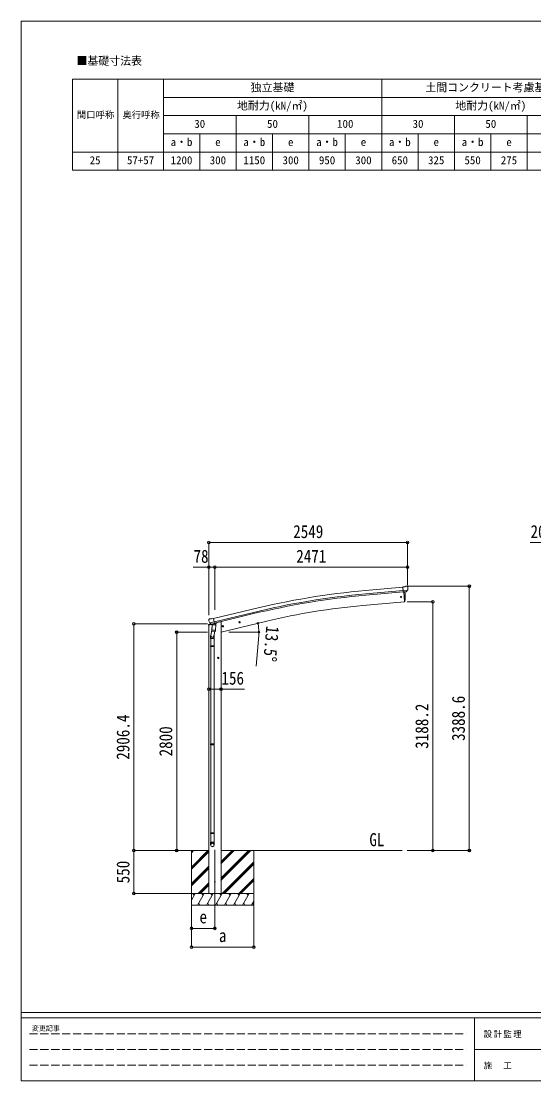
# Model space of a CAD drawing. Units: millimetres at full size, with parts at other scales. Extents: x -9783 to 9892, y -6828 to 6752.
# Drawn here: x -9783 to -3208, y -6828 to 6752 of the extents above; entities that cross this region are included whole.
import ezdxf
from ezdxf.enums import TextEntityAlignment as Align

# ---------------------------------------------------------------- set-up
doc = ezdxf.new("R2010")
doc.units = ezdxf.units.MM
doc.header["$LTSCALE"] = 35
doc.header["$PDMODE"] = 32
doc.header["$PDSIZE"] = 35
doc.linetypes.add('DASHED3', pattern=[4, 3, -1])
for name, color, linetype, lineweight in [('0-0_0', 7, 'Continuous', 9), ('0-1_本体', 4, 'Continuous', 9), ('0-2_部品', 7, 'Continuous', 9), ('0-8_PARTS2', 2, 'Continuous', 9), ('0-A_寸法', 6, 'Continuous', 9), ('1-0_FRAME', 7, 'Continuous', 18), ('F-0_240', 7, 'Continuous', 9)]:
    doc.layers.add(name, color=color, linetype=linetype, lineweight=lineweight)
doc.styles.add('ＭＳ ゴシック', font='')
doc.styles.get('ＭＳ ゴシック').set_extended_font_data('MS Gothic')

msp = doc.modelspace()

# ---------------------------------------------------------------- linework, layer by layer
at = {"layer": '0-0_0', "color": 6}
for p, q in [((-4035.49, -3878), (-4035.49, -489.4)), ((-4504.5, -689.8), (-4504.5, -3878))]:
    msp.add_line(p, q, dxfattribs=at)
at = {"layer": '0-0_0'}
for p, q in [((-7972.53, -3878), (-7376.2, -3878)), ((-7598.45, -3878), (-7598.45, -4578)), ((-7598.45, -4089.22), (-7387.22, -3878)), ((-7598.45, -3905.38), (-7571.07, -3878)), ((-7598.45, -3891.24), (-7585.21, -3878)), ((-7598.45, -4103.37), (-7376.2, -3881.12)), ((-7598.45, -4117.51), (-7376.2, -3895.26)), ((-7220.7, -3878), (-4898.6, -3878)), ((-7220.7, -4260.26), (-6838.44, -3878)), ((-7220.7, -4231.97), (-6866.72, -3878)), ((-7220.7, -4246.11), (-6852.58, -3878)), ((-7220.7, -4048.13), (-7050.57, -3878)), ((-7220.7, -4033.98), (-7064.71, -3878)), ((-7220.7, -4019.84), (-7078.85, -3878)), ((-6798.45, -3878), (-6798.45, -4578)), ((-7204.59, -4428), (-6798.45, -4021.86)), ((-7190.45, -4428), (-6798.45, -4036)), ((-7176.31, -4428), (-6798.45, -4050.14)), ((-7598.45, -4301.36), (-7376.2, -4079.11)), ((-7598.45, -4315.5), (-7376.2, -4093.25)), ((-7598.45, -4329.64), (-7376.2, -4107.39)), ((-7512.96, -4428), (-7376.2, -4291.24)), ((-7498.82, -4428), (-7376.2, -4305.38)), ((-7484.67, -4428), (-7376.2, -4319.52)), ((-6992.46, -4428), (-6798.45, -4233.99)), ((-6978.32, -4428), (-6798.45, -4248.13)), ((-6964.17, -4428), (-6798.45, -4262.27)), ((-7598.45, -4511.83), (-7550.05, -4427.99)), ((-6798.45, -4428), (-7598.45, -4428)), ((-7565.05, -4453.98), (-7580.05, -4428)), ((-7521.18, -4578), (-7434.58, -4428)), ((-7449.58, -4453.98), (-7464.58, -4428)), ((-7405.71, -4578), (-7319.11, -4428)), ((-7334.11, -4453.98), (-7349.11, -4428)), ((-7290.24, -4578), (-7203.64, -4428)), ((-7218.64, -4453.98), (-7233.64, -4427.99)), ((-7174.77, -4578), (-7088.17, -4428)), ((-7103.17, -4453.98), (-7118.17, -4428)), ((-7059.3, -4578), (-6972.7, -4428)), ((-7002.7, -4428), (-6987.7, -4453.98)), ((-6943.83, -4578), (-6857.23, -4428)), ((-6872.23, -4453.98), (-6887.23, -4428)), ((-7598.45, -4578), (-6798.45, -4578)), ((-7506.18, -4552.02), (-7491.19, -4578)), ((-7390.71, -4552.02), (-7375.71, -4578)), ((-7275.24, -4552.02), (-7260.24, -4578)), ((-7159.77, -4552.02), (-7144.77, -4578)), ((-7044.3, -4552.02), (-7029.31, -4578)), ((-6928.83, -4552.02), (-6913.83, -4578)), ((-6828.36, -4578), (-6798.45, -4526.19)), ((-6813.36, -4552.02), (-6798.36, -4578))]:
    msp.add_line(p, q, dxfattribs=at)
at = {"layer": '0-1_本体'}
for p, q in [((-4888.82, -500.2), (-5366.14, -543.47)), ((-4885.06, -543.19), (-5362.24, -586.45)), ((-4883.59, -559.97), (-5360.72, -603.23)), ((-4876.37, -562.18), (-4865.21, -689.78)), ((-7315.68, -904.4), (-6832.8, -786.92)), ((-5403.15, -736.85), (-4865.21, -689.78)), ((-7305.6, -946.37), (-6822.6, -828.86)), ((-7301.67, -962.75), (-6818.62, -845.22)), ((-7220.2, -1078), (-6634.52, -937.39)), ((-7220.2, -948), (-7220.2, -4428)), ((-7375.7, -987.7), (-7375.7, -4428))]:
    msp.add_line(p, q, dxfattribs=at)
at = {"layer": '0-1_本体', "color": 6}
msp.add_line((-7220.2, -1808.18), (-7376.2, -1808.18), dxfattribs=at)
at = {"layer": '0-1_本体'}
msp.add_lwpolyline([(-7220.2, -948), (-7240.2, -948), (-7273.71, -956.04)], dxfattribs=at)
for centre, radius, start, end in [((-4461.44, -10533.39), 10030.81, 95.17465, 103.67464), ((-4461.44, -10533.39), 9987.65, 95.17465, 103.67464), ((-4461.44, -10533.39), 9970.81, 95.17465, 103.67464), ((-4669.53, -9122.17), 8417.35, 95.00001, 103.5)]:
    msp.add_arc(centre, radius, start, end, dxfattribs=at)
at = {"layer": '0-2_部品'}
for p, q in [((-4862.44, -495.74), (-4889.01, -498.07)), ((-4883.35, -562.73), (-4889.01, -498.07)), ((-4826.15, -538.03), (-4885.06, -543.19)), ((-4862.44, -495.74), (-4850.72, -488.98)), ((-4835.82, -487.39), (-4849.48, -488.59)), ((-4837.4, -557.52), (-4826.46, -538.58)), ((-4826.68, -493.15), (-4832.17, -488.54)), ((-4825.62, -495.19), (-4825.5, -496.53)), ((-4873.39, -561.86), (-4883.35, -562.73)), ((-4876.38, -562.12), (-4865.21, -689.72)), ((-4839.78, -558.92), (-4847.49, -559.59)), ((-4865.21, -689.72), (-4863.16, -689.47)), ((-7377.64, -919.98), (-7377.36, -921.13)), ((-7373.42, -911.41), (-7377.27, -917.7)), ((-7370.32, -909.16), (-7357.14, -905.99)), ((-7363.58, -960.29), (-7306.07, -946.48)), ((-7342.58, -908.67), (-7355.84, -905.97)), ((-7342.58, -908.67), (-7316.65, -902.44)), ((-6991.97, -954.18), (-6972.52, -949.51)), ((-6987.41, -946.4), (-6989.54, -953.6)), ((-6980.11, -944.65), (-6987.41, -946.4)), ((-6979.91, -961.57), (-6984.58, -942.12)), ((-6974.95, -950.09), (-6980.11, -944.65)), ((-6977.08, -957.29), (-6974.95, -950.09)), ((-7378.76, -988.32), (-7336.06, -978.07)), ((-7378.76, -981.43), (-7378.76, -988.32)), ((-7350.26, -972.22), (-7376.46, -978.51)), ((-7346.73, -975.2), (-7363.11, -960.71)), ((-7335.14, -1024.72), (-7351.05, -1120.89)), ((-7344.02, -975.77), (-7336.5, -973.96)), ((-7343.18, -975.66), (-7341.65, -975.3)), ((-7341.65, -975.3), (-7304.95, -966.48)), ((-7339.82, -975.52), (-7339.87, -976.26)), ((-7339.11, -977.3), (-7313.3, -983.74)), ((-7337.73, -1061.95), (-7336.86, -1049.49)), ((-7337.33, -1063.31), (-7337.33, -1063.31)), ((-7332.19, -982.65), (-7336.87, -1049.49)), ((-7291.18, -1052.68), (-7336.87, -1049.49)), ((-7335.88, -1064.09), (-7294.19, -1067.01)), ((-7286.51, -985.85), (-7332.19, -982.65)), ((-7330.42, -979.47), (-7330.65, -982.76)), ((-7310.9, -968.31), (-7311.92, -982.91)), ((-7299.62, -1066.63), (-7310.35, -1130.21)), ((-7304.95, -966.48), (-7303.42, -966.12)), ((-7301.87, -964.01), (-7300.92, -964.08)), ((-7300.92, -964.08), (-7287.61, -979.39)), ((-7296.93, -968.67), (-7278.04, -964.14)), ((-7291.19, -1052.68), (-7292.08, -1065.38)), ((-7291.18, -1052.68), (-7286.51, -985.85)), ((-7287.61, -979.39), (-7288.05, -985.74)), ((-7274.21, -955.96), (-7274.21, -959.27)), ((-7205.89, -1005.54), (-7186.44, -1000.87)), ((-7201.33, -997.76), (-7203.46, -1004.95)), ((-7194.03, -996.01), (-7201.33, -997.76)), ((-7193.83, -1012.93), (-7198.5, -993.48)), ((-7188.87, -1001.45), (-7194.03, -996.01)), ((-7191, -1008.65), (-7188.87, -1001.45)), ((-7353.2, -1158.05), (-7353.2, -1123.7)), ((-7307.2, -1158.05), (-7353.2, -1158.05)), ((-7351.2, -1158.05), (-7351.2, -1252.05)), ((-7309.2, -1158.05), (-7309.2, -1252.05)), ((-7307.2, -1123.4), (-7307.2, -1158.05)), ((-7353.2, -1254.05), (-7352.2, -1252.05)), ((-7307.2, -1254.05), (-7353.2, -1254.05)), ((-7307.2, -1262.05), (-7353.2, -1262.05)), ((-7308.2, -1252.05), (-7352.2, -1252.05)), ((-7308.2, -1264.05), (-7352.2, -1264.05)), ((-7351.2, -1264.05), (-7351.2, -2508.24)), ((-7309.2, -1264.05), (-7309.2, -2508.24)), ((-7307.2, -1254.05), (-7308.2, -1252.05)), ((-7307.2, -1262.05), (-7308.2, -1264.05)), ((-7307.2, -1254.05), (-7307.2, -1262.05)), ((-7244.7, -1408.12), (-7264.7, -1408.12)), ((-7254.7, -1400.61), (-7261.2, -1404.36)), ((-7261.2, -1404.36), (-7261.2, -1411.87)), ((-7261.2, -1411.87), (-7254.7, -1415.62)), ((-7254.7, -1418.12), (-7254.7, -1398.12)), ((-7248.2, -1404.36), (-7254.7, -1400.61)), ((-7353.2, -2510.24), (-7352.2, -2508.24)), ((-7307.2, -2510.24), (-7353.2, -2510.24)), ((-7307.2, -2518.24), (-7353.2, -2518.24)), ((-7308.2, -2508.24), (-7352.2, -2508.24)), ((-7308.2, -2520.24), (-7352.2, -2520.24)), ((-7351.2, -2520.24), (-7351.2, -3648.43)), ((-7309.2, -2520.24), (-7309.2, -3648.43)), ((-7307.2, -2510.24), (-7308.2, -2508.24)), ((-7307.2, -2518.24), (-7308.2, -2520.24)), ((-7307.2, -2510.24), (-7307.2, -2518.24)), ((-7353.2, -3650.43), (-7352.2, -3648.43)), ((-7307.2, -3650.43), (-7353.2, -3650.43)), ((-7307.2, -3658.43), (-7353.2, -3658.43)), ((-7308.2, -3648.43), (-7352.2, -3648.43)), ((-7308.2, -3660.43), (-7352.2, -3660.43)), ((-7351.2, -3660.43), (-7351.2, -3770.43)), ((-7309.2, -3660.43), (-7309.2, -3770.43)), ((-7307.2, -3650.43), (-7308.2, -3648.43)), ((-7307.2, -3658.43), (-7308.2, -3660.43)), ((-7307.2, -3650.43), (-7307.2, -3658.43)), ((-7353.2, -3804.57), (-7353.2, -3770.43)), ((-7307.2, -3770.43), (-7353.2, -3770.43)), ((-7307.2, -3804.57), (-7307.2, -3770.43))]:
    msp.add_line(p, q, dxfattribs=at)
for points in [[(-4826.07, -537.4), (-4826.36, -538.39), (-4826.46, -538.58)], [(-4873.39, -561.86), (-4873.12, -561.93), (-4847.74, -559.71), (-4847.49, -559.59)], [(-7311.22, -967.89), (-7301.5, -965.56), (-7316.65, -902.44)], [(-7363.85, -959.71), (-7363.27, -960.56), (-7363.11, -960.71)], [(-7311.22, -967.89), (-7311.45, -968.04), (-7336.22, -973.99), (-7336.5, -973.96)], [(-7203.46, -1004.95), (-7198.3, -1010.4), (-7191, -1008.65)], [(-6989.54, -953.6), (-6984.38, -959.04), (-6977.08, -957.29)], [(-7353.2, -1254.05), (-7353.2, -1262.05), (-7352.2, -1264.05)], [(-7254.7, -1415.62), (-7248.2, -1411.87), (-7248.2, -1404.36)], [(-7353.2, -2510.24), (-7353.2, -2518.24), (-7352.2, -2520.24)], [(-7353.2, -3650.43), (-7353.2, -3658.43), (-7352.2, -3660.43)]]:
    msp.add_lwpolyline(points, dxfattribs=at)
for centre, radius in [((-4910.9, -626.47), 6.5), ((-6982.24, -951.84), 8.5), ((-6982.24, -951.84), 7.7), ((-6982.24, -951.84), 6.5), ((-7196.16, -1003.2), 8.5), ((-7196.16, -1003.2), 7.7), ((-7196.16, -1003.2), 6.5), ((-7254.7, -1408.12), 8.5), ((-7254.7, -1408.12), 7.7), ((-7254.7, -1408.12), 6.5)]:
    msp.add_circle(centre, radius, dxfattribs=at)
at = {"layer": '0-2_部品', "color": 4}
msp.add_circle((-7298.2, -4278), 4.5, dxfattribs=at)
at = {"layer": '0-2_部品'}
for centre, radius, start, end in [((-4849.22, -491.58), 3, 95, 120), ((-4835.38, -492.37), 5, 50.00648, 94.99352), ((-5027.13, -514.17), 202.4, 353.4085, 5), ((-5758.98, -633.91), 900, 356.63919, 4.64986), ((-4863.52, -686.49), 3, 277, 356.63919), ((-7180.55, -873.89), 202.4, 193.5, 205.09125), ((-7369.15, -914.02), 5, 103.5, 148.5), ((-7356.44, -908.91), 3, 78.5, 103.5), ((-7375.76, -981.43), 3, 103.5, 180), ((-7343.3, -975.18), 0.5, 248.23754, 283.5), ((-7340.31, -975.49), 0.5, 356, 103.5), ((-7338.87, -976.33), 1, 176, 256), ((-7335.79, -1062.13), 1.95, 175.04017, 217.47766), ((-7335.75, -1062.1), 2, 217.40962, 266), ((-7312.95, -982.77), 1.03, 250.03897, 351.96569), ((-7310.3, -968.39), 0.604, 100.59842, 172.20595), ((-7303.54, -965.63), 0.5, 283.5, 318.76246), ((-7294.05, -1065.01), 2, 266, 349.46843), ((-7279.21, -959.27), 5, 283.5, 0), ((-7323.2, -1123.7), 30, 177.45142, 180)]:
    msp.add_arc(centre, radius, start, end, dxfattribs=at)
for centre, major_axis, ratio, start_param, end_param in [((-4821.3, -491.14), (-15.35, 3.44), 0.101033, 5.97514262, 5.97537366), ((-4828.62, -495.44), (2.71, -1.31), 0.997474, 0.53665673, 1.32256522), ((-4840.05, -555.92), (1.62, -2.54), 0.997631, 5.80419048, 5.89294842), ((-4840.12, -555.82), (-3.5, 2.17), 0.650902, 2.11455212, 2.18736272), ((-4840, -556.01), (1.62, -2.54), 0.997631, 5.96575902, 6.76218013), ((-7374.72, -919.27), (-1.57, -2.57), 0.99628, 4.71238898, 5.49965061), ((-7344.74, -972.95), (-0.73, -2.92), 0.997631, 5.80419048, 6.60061159), ((-7344.69, -972.72), (2.63, 3.16), 0.650902, 4.09582259, 4.16863319), ((-7344.72, -972.84), (-0.73, -2.92), 0.997631, 0.39023689, 0.47899483), ((-7330.2, -1123.4), (23, 0), 0.996195, 2.55602575, 6.56630284), ((-7330.2, -1123.4), (21, 0), 0.996195, 2.93491471, 5.95123941), ((-7330.2, -3802.83), (-23, 0), 0.996195, 3.14159265, 6.28318531), ((-7330.2, -3804.57), (-23, 0), 0.996195, 3.14159265, 6.28318531), ((-7330.2, -3804.57), (0, -23.43), 0.981806, 4.71238898, 7.85398163)]:
    msp.add_ellipse(centre, major_axis=major_axis, ratio=ratio, start_param=start_param, end_param=end_param, dxfattribs=at)
msp.add_ellipse((-7330.2, -3804.57), major_axis=(21, 0), ratio=0.996195, dxfattribs=at)
at = {"layer": '0-8_PARTS2'}
msp.add_line((-7298.2, -3868.79), (-7298.2, -4628), dxfattribs=at)
at = {"layer": '0-A_寸法'}
for p, q in [((-7376.2, 70.36), (-4827.2, 70.36)), ((-4827.2, 70.36), (-4827.2, -246.26)), ((-3054.64, 70.36), (-3254.64, 70.36)), ((-7376.2, -246.26), (-7376.2, -858.48)), ((-7376.2, -246.26), (-7298.2, -246.26)), ((-7298.2, -246.26), (-7298.2, -794.11)), ((-7298.2, -246.26), (-4827.2, -246.26)), ((-4827.2, -246.26), (-4827.2, -475.26)), ((-4035.49, -489.4), (-4833.33, -489.4)), ((-4504.5, -689.8), (-4833.33, -689.8)), ((-8336.77, -971.6), (-7391.69, -971.6)), ((-8336.77, -3878), (-8336.77, -971.6)), ((-7788.8, -1078), (-7391.69, -1078)), ((-7788.8, -3878), (-7788.8, -1078)), ((-7119.7, -1078), (-6732.84, -1078)), ((-6735.7, -1120.46), (-6770.06, -1512.95)), ((-7220.2, -1808.18), (-6920.2, -1808.18)), ((-8336.77, -3878), (-7608.66, -3878)), ((-8336.77, -4428), (-8336.77, -3878)), ((-4504.5, -3878), (-4833.33, -3878)), ((-4035.49, -3878), (-4504.5, -3878)), ((-8336.77, -4428), (-7608.66, -4428)), ((-7598.45, -5114.36), (-7598.45, -4585.42)), ((-7598.45, -4874.38), (-7598.45, -4585.42)), ((-7298.2, -4874.38), (-7298.2, -4585.42)), ((-6798.45, -5114.36), (-6798.45, -4585.42)), ((-7298.2, -4874.38), (-7598.45, -4874.38)), ((-7598.45, -5114.36), (-6798.45, -5114.36))]:
    msp.add_line(p, q, dxfattribs=at)
msp.add_lwpolyline([(-7376.2, 70.36), (-7376.2, -246.26), (-7576.2, -246.26)], dxfattribs=at)
for centre in [(-6747.3, -964.34), (-6733.84, -1078)]:
    msp.add_circle(centre, 10.62, dxfattribs=at)
for start, end in [(0, 13.5), (354.99678, 0)]:
    msp.add_arc((-7220.7, -1078), 486.86, start, end, dxfattribs=at)
for p in [(-7376.2, 70.36), (-4827.2, 70.36), (-7376.2, -246.26), (-7298.2, -246.26), (-4827.2, -246.26), (-4035.49, -489.4), (-4504.5, -689.8), (-8336.77, -971.6), (-7788.8, -1078), (-7376.2, -1808.18), (-7220.2, -1808.18), (-8336.77, -3878), (-7788.8, -3878), (-4504.5, -3878), (-4035.49, -3878), (-8336.77, -4428), (-7598.45, -4874.38), (-7298.2, -4874.38), (-7598.45, -5114.36), (-6798.45, -5114.36)]:
    msp.add_point(p, dxfattribs=at)
at = {"layer": '1-0_FRAME'}
for p, q in [((-9126.26, 6007.79), (-2359.6, 6007.79)), ((-9126.26, 6007.79), (-9126.26, 4841.12)), ((-8542.93, 6007.79), (-8542.93, 4841.12)), ((-5159.6, 6007.79), (-5159.6, 4841.12)), ((-7959.6, 5774.46), (-2359.6, 5774.46)), ((-7959.6, 5541.12), (-2359.6, 5541.12)), ((-4226.26, 5541.12), (-4226.26, 4841.12)), ((-7959.6, 5307.79), (-2359.6, 5307.79)), ((-3759.6, 5307.79), (-3759.6, 4841.12))]:
    msp.add_line(p, q, dxfattribs=at)
for points in [[(-7959.6, 6007.79), (-7959.6, 5774.46), (-7959.6, 5074.46), (-7959.6, 4841.12)], [(-7026.26, 5541.12), (-7026.26, 5307.79), (-7026.26, 4841.12)], [(-6092.93, 5541.12), (-6092.93, 5307.79), (-6092.93, 4841.12)], [(-3292.93, 5541.12), (-3292.93, 5074.46), (-3292.93, 4841.12)], [(-7492.93, 5307.79), (-7492.93, 5074.46), (-7492.93, 4841.12)], [(-6559.6, 5307.79), (-6559.6, 5074.46), (-6559.6, 4841.12)], [(-5626.26, 5307.79), (-5626.26, 5074.46), (-5626.26, 4841.12)], [(-4692.93, 5307.79), (-4692.93, 5074.46), (-4692.93, 4841.12)], [(-9126.26, 5074.46), (-7959.6, 5074.46), (-2359.6, 5074.46)], [(-9126.26, 4841.12), (-8542.93, 4841.12), (-5159.6, 4841.12), (-3292.93, 4841.12), (-2359.6, 4841.12)]]:
    msp.add_lwpolyline(points, dxfattribs=at)
at = {"layer": 'F-0_240', "color": 5}
for p, q in [((-9783.03, 6751.9), (-9783.03, -6828.1)), ((-9783.03, 6751.9), (9396.97, 6751.9)), ((-9783.03, -5953.1), (9396.97, -5953.1)), ((-9783.03, -6023.1), (6285.75, -6023.1)), ((-3969.25, -6023.1), (-3969.25, -6828.1)), ((-3969.25, -6425.6), (3205.75, -6425.6)), ((-9783.03, -6828.1), (9396.97, -6828.1))]:
    msp.add_line(p, q, dxfattribs=at)
at = {"layer": 'F-0_240', "color": 4, "linetype": 'DASHED3'}
for p, q in [((-9678.03, -6224.35), (-4074.25, -6224.35)), ((-9678.03, -6425.6), (-4074.25, -6425.6)), ((-9678.03, -6626.85), (-4074.25, -6626.85))]:
    msp.add_line(p, q, dxfattribs=at)

# ---------------------------------------------------------------- texts
at = {"layer": '0-0_0', "style": 'ＭＳ ゴシック', "width": 0.85}
msp.add_text('GL', height=166.8, dxfattribs=at).set_placement((-5317.25, -3871.06), align=Align.BOTTOM_LEFT)
at = {"layer": '0-A_寸法', "color": 7, "style": 'ＭＳ ゴシック', "width": 0.85}
for s, p in [('2549', (-6294.2, 77.36)), ('20', (-3250.89, 77.36)), ('78', (-7572.45, -239.26)), ('2471', (-6255.2, -239.26)), ('156', (-7214.57, -1801.18)), ('e', (-7496.57, -4860.01)), ('a', (-7246.57, -5099.99))]:
    msp.add_text(s, height=166.8, dxfattribs=at).set_placement(p, align=Align.BOTTOM_LEFT)
for s, rotation, p in [('13.5°', 264.997, (-6688.55, -990.32)), ('3188.2', 90, (-4511.5, -2572.65)), ('3388.6', 90, (-4042.49, -2472.45)), ('2906.4', 90, (-8343.77, -2713.55)), ('2800', 90, (-7795.8, -2670.5)), ('550', 90, (-8343.77, -4297.37))]:
    msp.add_text(s, height=166.8, rotation=rotation, dxfattribs=at).set_placement(p, align=Align.BOTTOM_LEFT)
at = {"layer": '1-0_FRAME', "style": 'ＭＳ ゴシック'}
for s, height, p in [('■基礎寸法表', 102.6, (-9073.41, 6161.13)), ('独立基礎', 102.6, (-6839.6, 5821.12)), ('土間コンクリート考慮基礎', 102.6, (-4599.6, 5821.12)), ('地耐力(kN/㎡)', 102.6, (-7014.6, 5587.79)), ('地耐力(kN/㎡)', 102.6, (-4214.6, 5587.79)), ('間口呼称', 85.53, (-9067.93, 5482.79)), ('奥行呼称', 85.53, (-8484.6, 5482.79)), ('30', 102.6, (-7562.93, 5354.46)), ('50', 102.6, (-6629.6, 5354.46)), ('100', 102.6, (-5731.26, 5354.46)), ('30', 102.6, (-4762.93, 5354.46)), ('50', 102.6, (-3829.6, 5354.46)), ('a・b', 102.6, (-7866.26, 5121.12)), ('e', 102.6, (-7294.6, 5121.12)), ('a・b', 102.6, (-6932.93, 5121.12)), ('e', 102.6, (-6361.26, 5121.12)), ('a・b', 102.6, (-5999.6, 5121.12)), ('e', 102.6, (-5427.93, 5121.12)), ('a・b', 102.6, (-5066.26, 5121.12)), ('e', 102.6, (-4494.6, 5121.12)), ('a・b', 102.6, (-4132.93, 5121.12)), ('e', 102.6, (-3561.26, 5121.12)), ('25', 102.6, (-8904.6, 4887.79)), ('57+57', 102.6, (-8426.26, 4887.79)), ('1200', 102.6, (-7866.26, 4887.79)), ('300', 102.6, (-7364.6, 4887.79)), ('1150', 102.6, (-6932.93, 4887.79)), ('300', 102.6, (-6431.26, 4887.79)), ('950', 102.6, (-5964.6, 4887.79)), ('300', 102.6, (-5497.93, 4887.79)), ('650', 102.6, (-5031.26, 4887.79)), ('325', 102.6, (-4564.6, 4887.79)), ('550', 102.6, (-4097.93, 4887.79)), ('275', 102.6, (-3631.26, 4887.79))]:
    msp.add_text(s, height=height, dxfattribs=at).set_placement(p, align=Align.BOTTOM_LEFT)
at = {"layer": 'F-0_240', "style": 'ＭＳ ゴシック'}
msp.add_text('変更記事', height=64.15, dxfattribs=at).set_placement((-9646.27, -6206.85), align=Align.BOTTOM_LEFT)
at = {"layer": 'F-0_240', "char_height": 76.98, "attachment_point": 7, "style": 'ＭＳ ゴシック'}
for s, insert in [('\\T1.17;設計監理', (-3851.04, -6276.85)), ('\\T1.17;施\u3000工', (-3851.04, -6679.35))]:
    msp.add_mtext(s, dxfattribs=dict(at, insert=insert))

doc.saveas('drawing.dxf')
